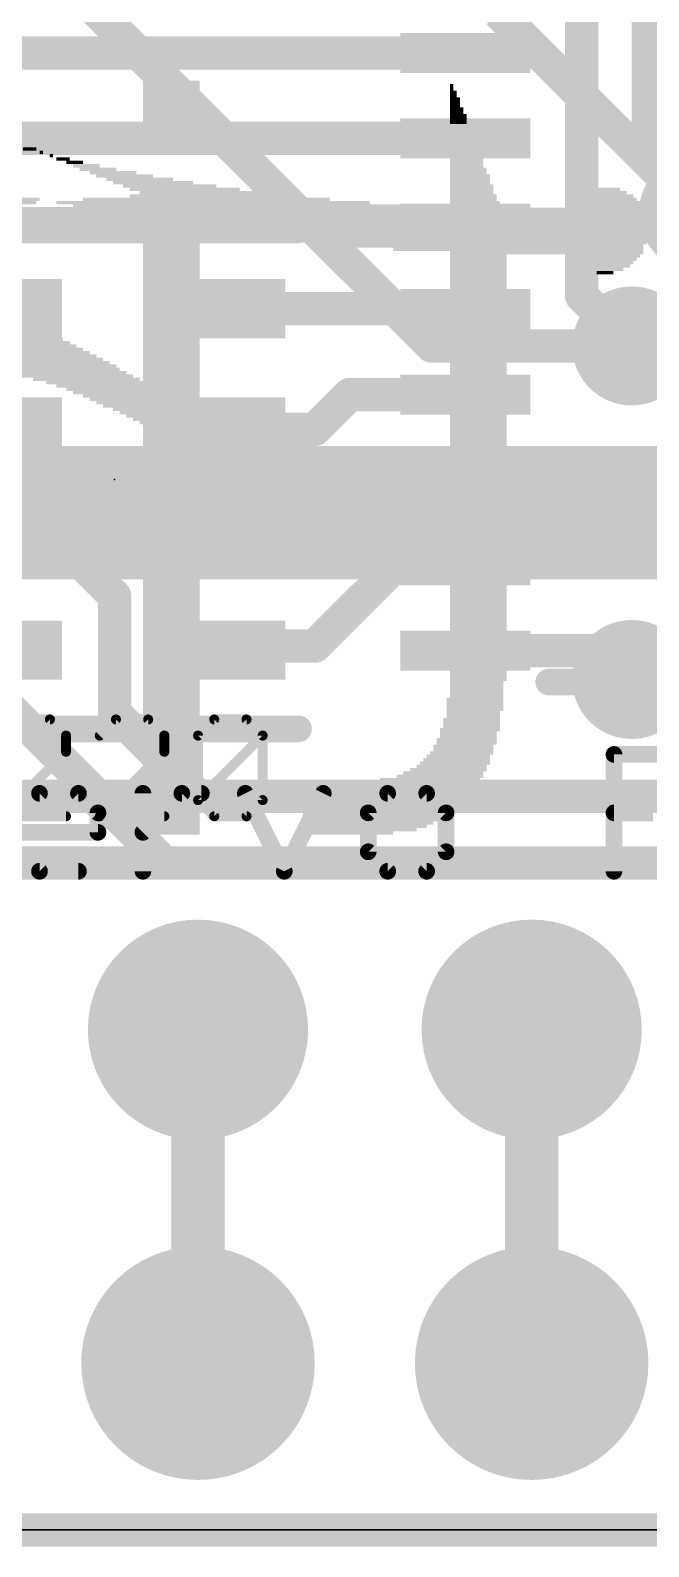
# Model space of a CAD drawing. Extents: x -1.3 to 52.1, y -0.1 to 23.3.
# Drawn here: x 27.93 to 32.64, y -0.13 to 11.42 of the extents above; entities that cross this region are included whole.
import ezdxf

# ---------------------------------------------------------------- set-up
doc = ezdxf.new("R2010")
doc.units = 0
for name, color, linetype in [('1', 12, 'CONTINUOUS'), ('16', 132, 'CONTINUOUS'), ('17', 110, 'CONTINUOUS'), ('18', 110, 'CONTINUOUS'), ('20', 53, 'CONTINUOUS'), ('21', 40, 'CONTINUOUS'), ('22', 40, 'CONTINUOUS'), ('23', 53, 'CONTINUOUS'), ('27', 5, 'CONTINUOUS')]:
    doc.layers.add(name, color=color, linetype=linetype)

# ---------------------------------------------------------------- blocks, each defined once
blk = doc.blocks.new('ROUNDP')
at = {"const_width": 0.5}
blk.add_lwpolyline([(0, -0.25, 1), (0, 0.25, 1), (0, -0.25)], format="xyb", dxfattribs=at)
blk = doc.blocks.new('RECT')
blk.add_solid([(-0.5, -0.5), (0.5, -0.5), (-0.5, 0.5), (0.5, 0.5)])
blk = doc.blocks.new('ROUNDV')
at = {"const_width": 0.5}
blk.add_lwpolyline([(0, -0.25, 1), (0, 0.25, 1), (0, -0.25)], format="xyb", dxfattribs=at)

msp = doc.modelspace()

# ---------------------------------------------------------------- linework, layer by layer
at = {"layer": '1'}
for points, const_width in [([(32.639, 12.7), (32.639, 10.414)], 0.254), ([(32.131, 12.319), (32.131, 9.398)], 0.254), ([(31.2452, 11.247), (26.995, 11.247)], 0.254), ([(31.2452, 10.597), (27.107, 10.597)], 0.254), ([(32.639, 10.414), (33.02, 10.033)], 0.254), ([(31.2452, 9.947), (27.219, 9.947)], 0.254), ([(32.131, 9.398), (32.512, 9.017)], 0.254), ([(31.2412, 9.301), (29.425, 9.301)], 0.254), ([(31.2452, 9.297), (31.2412, 9.301)], 0.254), ([(30.364, 8.647), (30.099, 8.382)], 0.254), ([(31.2452, 8.647), (30.364, 8.647)], 0.254), ([(29.444, 8.382), (29.425, 8.401)], 0.254), ([(30.099, 8.382), (29.444, 8.382)], 0.254), ([(30.603, 7.997), (30.226, 7.62)], 0.254), ([(31.2452, 7.997), (30.603, 7.997)], 0.254), ([(29.444, 7.62), (29.425, 7.601)], 0.254), ([(30.226, 7.62), (29.444, 7.62)], 0.254), ([(28.086, 7.601), (27.725, 7.601)], 0.254), ([(28.575, 7.112), (28.086, 7.601)], 0.254), ([(30.715, 7.347), (30.099, 6.731)], 0.254), ([(31.2452, 7.347), (30.715, 7.347)], 0.254), ([(28.575, 6.223), (28.575, 7.112)], 0.254), ([(29.455, 6.731), (29.425, 6.701)], 0.254), ([(30.099, 6.731), (29.455, 6.731)], 0.254), ([(31.2452, 6.697), (32.351, 6.697)], 0.254), ([(32.351, 6.697), (32.512, 6.477)], 0.254), ([(27.725, 6.311), (28.956, 5.08)], 0.254), ([(29.21, 5.588), (28.575, 6.223)], 0.254), ([(34.036, 5.588), (29.21, 5.588)], 0.254), ([(37.592, 5.08), (28.956, 5.08)], 0.254), ([(29.21, 3.81), (29.21, 1.27)], 0.4064), ([(31.75, 3.81), (31.75, 1.27)], 0.4064)]:
    msp.add_lwpolyline(points, dxfattribs=dict(at, const_width=const_width))
for points, const_width in [([(31.2452, 11.1835, 1), (31.2452, 11.3105)], 0.127), ([(31.2452, 10.5335, 1), (31.2452, 10.6605)], 0.127), ([(32.6839, 10.4589, 1), (32.5941, 10.3691)], 0.127), ([(32.5755, 10.414, 1), (32.7025, 10.414)], 0.127), ([(31.2452, 9.8835, 1), (31.2452, 10.0105)], 0.127), ([(32.1759, 9.4429, 1), (32.0861, 9.3531)], 0.127), ([(29.425, 9.3645, 1), (29.425, 9.2375)], 0.127), ([(31.2861, 9.3459, 1), (31.1963, 9.2561)], 0.127), ([(31.2003, 9.2521, 1), (31.2901, 9.3419)], 0.127), ([(31.2412, 9.2375, 1), (31.2412, 9.3645)], 0.127), ([(32.0675, 9.398, 1), (32.1945, 9.398)], 0.127), ([(32.4671, 8.9721, 1), (32.5569, 9.0619)], 0.127), ([(30.364, 8.7105, 1), (30.364, 8.5835)], 0.127), ([(30.4089, 8.6021, 1), (30.3191, 8.6919)], 0.127), ([(31.2452, 8.5835, 1), (31.2452, 8.7105)], 0.127), ([(29.4699, 8.4459, 1), (29.3801, 8.3561)], 0.127), ([(29.444, 8.4455, 1), (29.444, 8.3185)], 0.127), ([(29.3991, 8.3371, 1), (29.4889, 8.4269)], 0.127), ([(30.0541, 8.4269, 1), (30.1439, 8.3371)], 0.127), ([(30.099, 8.3185, 1), (30.099, 8.4455)], 0.127), ([(30.603, 8.0605, 1), (30.603, 7.9335)], 0.127), ([(30.6479, 7.9521, 1), (30.5581, 8.0419)], 0.127), ([(31.2452, 7.9335, 1), (31.2452, 8.0605)], 0.127), ([(29.444, 7.6835, 1), (29.444, 7.5565)], 0.127), ([(29.4889, 7.5751, 1), (29.3991, 7.6649)], 0.127), ([(30.226, 7.5565, 1), (30.226, 7.6835)], 0.127), ([(28.1309, 7.6459, 1), (28.0411, 7.5561)], 0.127), ([(28.086, 7.5375, 1), (28.086, 7.6645)], 0.127), ([(29.3801, 7.6459, 1), (29.4699, 7.5561)], 0.127), ([(30.1811, 7.6649, 1), (30.2709, 7.5751)], 0.127), ([(30.715, 7.4105, 1), (30.715, 7.2835)], 0.127), ([(30.7599, 7.3021, 1), (30.6701, 7.3919)], 0.127), ([(31.2452, 7.2835, 1), (31.2452, 7.4105)], 0.127), ([(28.6385, 7.112, 1), (28.5115, 7.112)], 0.127), ([(28.5301, 7.0671, 1), (28.6199, 7.1569)], 0.127), ([(29.455, 6.7945, 1), (29.455, 6.6675)], 0.127), ([(29.4999, 6.6861, 1), (29.4101, 6.7759)], 0.127), ([(30.0541, 6.7759, 1), (30.1439, 6.6861)], 0.127), ([(30.099, 6.6675, 1), (30.099, 6.7945)], 0.127), ([(31.2452, 6.7605, 1), (31.2452, 6.6335)], 0.127), ([(32.4022, 6.7345, 1), (32.2998, 6.6595)], 0.127), ([(32.351, 6.6335, 1), (32.351, 6.7605)], 0.127), ([(29.3801, 6.7459, 1), (29.4699, 6.6561)], 0.127), ([(32.4608, 6.4395, 1), (32.5632, 6.5145)], 0.127), ([(28.6199, 6.2679, 1), (28.5301, 6.1781)], 0.127), ([(28.5115, 6.223, 1), (28.6385, 6.223)], 0.127), ([(29.21, 5.6515, 1), (29.21, 5.5245)], 0.127), ([(29.1651, 5.5431, 1), (29.2549, 5.6329)], 0.127), ([(28.956, 5.1435, 1), (28.956, 5.0165)], 0.127), ([(28.9111, 5.0351, 1), (29.0009, 5.1249)], 0.127), ([(29.3116, 3.81, 1), (29.1084, 3.81)], 0.2032), ([(31.8516, 3.81, 1), (31.6484, 3.81)], 0.2032), ([(29.1084, 1.27, 1), (29.3116, 1.27)], 0.2032), ([(31.6484, 1.27, 1), (31.8516, 1.27)], 0.2032)]:
    msp.add_lwpolyline(points, format="xyb", dxfattribs=dict(at, const_width=const_width))
at = {"layer": '16'}
for points, const_width in [([(26.924, 13.081), (30.988, 9.017)], 0.254), ([(31.496, 11.557), (33.02, 10.033)], 0.254), ([(25.527, 10.033), (27.813, 7.747)], 1.016), ([(30.988, 9.017), (32.512, 9.017)], 0.254), ([(27.813, 7.747), (33.274, 7.747)], 1.016), ([(42.291, 5.588), (26.924, 5.588)], 0.254), ([(25.4, 5.08), (42.799, 5.08)], 0.254), ([(50.967, 0), (0, 0)], 0.254)]:
    msp.add_lwpolyline(points, dxfattribs=dict(at, const_width=const_width))
for points, const_width in [([(30.988, 9.0805, 1), (30.988, 8.9535)], 0.127), ([(30.9431, 8.9721, 1), (31.0329, 9.0619)], 0.127), ([(32.512, 8.9535, 1), (32.512, 9.0805)], 0.127), ([(27.813, 8.001, 1), (27.813, 7.493)], 0.508), ([(27.6334, 7.5674, 1), (27.9926, 7.9266)], 0.508)]:
    msp.add_lwpolyline(points, format="xyb", dxfattribs=dict(at, const_width=const_width))
at = {"layer": '20'}
for p, q in [((48.26, 0), (2.54, 0)), ((2.54, 0), (48.26, 0))]:
    msp.add_line(p, q, dxfattribs=at)
at = {"layer": '21'}
for points, const_width in [([(27.175, 9.901), (29.975, 9.901)], 0.2032), ([(36.4458, 6.4574), (31.8802, 6.4574)], 0.2032), ([(29.975, 6.101), (27.175, 6.101)], 0.2032), ([(32.3768, 5.0165), (32.3768, 5.9063)], 0.127), ([(32.3768, 5.9063), (32.9699, 5.9063)], 0.127), ([(27.8551, 5.4614), (28.0034, 5.6097)], 0.127), ([(28.0034, 5.6097), (28.3, 5.6097)], 0.127), ([(28.3, 5.6097), (28.4483, 5.4614)], 0.127), ([(28.7906, 5.0165), (28.7906, 5.6097)], 0.127), ([(28.7906, 5.3131), (29.0872, 5.6097)], 0.127), ([(29.0872, 5.6097), (29.2355, 5.6097)], 0.127), ([(29.5702, 5.6097), (29.8668, 5.0165)], 0.127), ([(29.8668, 5.0165), (30.1634, 5.6097)], 0.127), ([(30.654, 5.6097), (30.5057, 5.4614)], 0.127), ([(30.9506, 5.6097), (30.654, 5.6097)], 0.127), ([(31.0989, 5.4614), (30.9506, 5.6097)], 0.127), ([(28.4483, 5.4614), (28.4483, 5.3131)], 0.127), ([(30.5057, 5.4614), (30.5057, 5.1648)], 0.127), ([(31.0989, 5.1648), (31.0989, 5.4614)], 0.127), ([(32.3768, 5.4614), (32.6733, 5.4614)], 0.127), ([(28.4483, 5.3131), (27.8551, 5.3131)], 0.127), ([(28.0034, 5.0165), (27.8551, 5.1648)], 0.127), ([(30.5057, 5.1648), (30.654, 5.0165)], 0.127), ([(30.9506, 5.0165), (31.0989, 5.1648)], 0.127), ([(28.3, 5.0165), (28.0034, 5.0165)], 0.127), ([(30.654, 5.0165), (30.9506, 5.0165)], 0.127)]:
    msp.add_lwpolyline(points, dxfattribs=dict(at, const_width=const_width))
for points, const_width in [([(29.975, 9.8502, 1), (29.975, 9.9518)], 0.1016), ([(31.8802, 6.5082, 1), (31.8802, 6.4066)], 0.1016), ([(29.975, 6.0502, 1), (29.975, 6.1518)], 0.1016), ([(32.4085, 5.9063, 1), (32.345, 5.9063)], 0.0635), ([(32.3768, 5.938, 1), (32.3768, 5.8745)], 0.0635), ([(28.0034, 5.6414, 1), (28.0034, 5.5779)], 0.0635), ([(28.0258, 5.5872, 1), (27.9809, 5.6321)], 0.0635), ([(28.3224, 5.6321, 1), (28.2775, 5.5872)], 0.0635), ([(28.3, 5.5779, 1), (28.3, 5.6414)], 0.0635), ([(28.8224, 5.6097, 1), (28.7589, 5.6097)], 0.0635), ([(29.0872, 5.6414, 1), (29.0872, 5.5779)], 0.0635), ([(29.1096, 5.5872, 1), (29.0647, 5.6321)], 0.0635), ([(29.2355, 5.5779, 1), (29.2355, 5.6414)], 0.0635), ([(29.5986, 5.6239, 1), (29.5418, 5.5955)], 0.0635), ([(30.1918, 5.5955, 1), (30.135, 5.6239)], 0.0635), ([(30.654, 5.6414, 1), (30.654, 5.5779)], 0.0635), ([(30.6765, 5.5872, 1), (30.6316, 5.6321)], 0.0635), ([(30.9731, 5.6321, 1), (30.9282, 5.5872)], 0.0635), ([(30.9506, 5.5779, 1), (30.9506, 5.6414)], 0.0635), ([(28.48, 5.4614, 1), (28.4165, 5.4614)], 0.0635), ([(28.4258, 5.4389, 1), (28.4707, 5.4838)], 0.0635), ([(30.5375, 5.4614, 1), (30.474, 5.4614)], 0.0635), ([(30.4833, 5.4838, 1), (30.5282, 5.4389)], 0.0635), ([(31.1306, 5.4614, 1), (31.0672, 5.4614)], 0.0635), ([(31.0764, 5.4389, 1), (31.1214, 5.4838)], 0.0635), ([(32.3768, 5.4931, 1), (32.3768, 5.4296)], 0.0635), ([(28.4165, 5.3131, 1), (28.48, 5.3131)], 0.0635), ([(28.4483, 5.2813, 1), (28.4483, 5.3448)], 0.0635), ([(28.7682, 5.3355, 1), (28.8131, 5.2906)], 0.0635), ([(30.474, 5.1648, 1), (30.5375, 5.1648)], 0.0635), ([(30.5282, 5.1872, 1), (30.4833, 5.1423)], 0.0635), ([(31.0672, 5.1648, 1), (31.1306, 5.1648)], 0.0635), ([(31.1214, 5.1423, 1), (31.0764, 5.1872)], 0.0635), ([(28.0034, 5.0483, 1), (28.0034, 4.9848)], 0.0635), ([(27.9809, 4.994, 1), (28.0258, 5.039)], 0.0635), ([(28.3, 4.9848, 1), (28.3, 5.0483)], 0.0635), ([(28.7589, 5.0165, 1), (28.8224, 5.0165)], 0.0635), ([(29.8384, 5.0307, 1), (29.8952, 5.0023)], 0.0635), ([(29.8384, 5.0023, 1), (29.8952, 5.0307)], 0.0635), ([(30.654, 5.0483, 1), (30.654, 4.9848)], 0.0635), ([(30.6316, 4.994, 1), (30.6765, 5.039)], 0.0635), ([(30.9282, 5.039, 1), (30.9731, 4.994)], 0.0635), ([(30.9506, 4.9848, 1), (30.9506, 5.0483)], 0.0635), ([(32.345, 5.0165, 1), (32.4085, 5.0165)], 0.0635)]:
    msp.add_lwpolyline(points, format="xyb", dxfattribs=dict(at, const_width=const_width))
at = {"layer": '23'}
msp.add_point((28.575, 8.001), dxfattribs=at)
at = {"layer": '27', "const_width": 0.0762}
for points in [[(28.0825, 6.1725), (27.8367, 6.1725)], [(28.2053, 6.0497), (28.0825, 6.1725)], [(28.5851, 6.1725), (28.4623, 6.0497)], [(28.8309, 6.1725), (28.5851, 6.1725)], [(28.9538, 6.0497), (28.8309, 6.1725)], [(29.2107, 6.0497), (29.3336, 6.1725)], [(29.3336, 6.1725), (29.5793, 6.1725)], [(29.5793, 6.1725), (29.7022, 6.0497)], [(28.2053, 5.9268), (28.2053, 6.0497)], [(28.9538, 5.9268), (28.9538, 6.0497)], [(29.2107, 5.5582), (29.2107, 6.0497)], [(29.2107, 5.5582), (29.7022, 6.0497)], [(29.7022, 6.0497), (29.7022, 5.5582)], [(27.7139, 5.4353), (28.2053, 5.9268)], [(28.4623, 5.4353), (28.9538, 5.9268)], [(29.3336, 5.4353), (29.2107, 5.5582)], [(29.7022, 5.5582), (29.5793, 5.4353)], [(28.2053, 5.4353), (27.7139, 5.4353)], [(28.9538, 5.4353), (28.4623, 5.4353)], [(29.5793, 5.4353), (29.3336, 5.4353)]]:
    msp.add_lwpolyline(points, dxfattribs=at)
at = {"layer": '27', "const_width": 0.0381}
for points in [[(28.0959, 6.186, 1), (28.069, 6.1591)], [(28.0825, 6.1535, 1), (28.0825, 6.1916)], [(28.5851, 6.1916, 1), (28.5851, 6.1535)], [(28.5986, 6.1591, 1), (28.5717, 6.186)], [(28.8444, 6.186, 1), (28.8174, 6.1591)], [(28.8309, 6.1535, 1), (28.8309, 6.1916)], [(29.3336, 6.1916, 1), (29.3336, 6.1535)], [(29.347, 6.1591, 1), (29.3201, 6.186)], [(29.5928, 6.186, 1), (29.5658, 6.1591)], [(29.5793, 6.1535, 1), (29.5793, 6.1916)], [(28.2244, 6.0497, 1), (28.1863, 6.0497)], [(28.1919, 6.0362, 1), (28.2188, 6.0631)], [(28.4488, 6.0631, 1), (28.4757, 6.0362)], [(28.9728, 6.0497, 1), (28.9347, 6.0497)], [(28.9403, 6.0362, 1), (28.9672, 6.0631)], [(29.2297, 6.0497, 1), (29.1916, 6.0497)], [(29.1972, 6.0631, 1), (29.2242, 6.0362)], [(29.7212, 6.0497, 1), (29.6831, 6.0497)], [(29.7156, 6.0362, 1), (29.6887, 6.0631)], [(29.6887, 6.0362, 1), (29.7156, 6.0631)], [(28.1863, 5.9268, 1), (28.2244, 5.9268)], [(28.2188, 5.9133, 1), (28.1919, 5.9403)], [(28.9347, 5.9268, 1), (28.9728, 5.9268)], [(28.9672, 5.9133, 1), (28.9403, 5.9403)], [(29.2242, 5.5716, 1), (29.1972, 5.5447)], [(29.1972, 5.5716, 1), (29.2242, 5.5447)], [(29.1916, 5.5582, 1), (29.2297, 5.5582)], [(29.6831, 5.5582, 1), (29.7212, 5.5582)], [(29.7156, 5.5447, 1), (29.6887, 5.5716)], [(28.2053, 5.4163, 1), (28.2053, 5.4544)], [(28.4488, 5.4488, 1), (28.4757, 5.4218)], [(28.4623, 5.4544, 1), (28.4623, 5.4163)], [(28.9538, 5.4163, 1), (28.9538, 5.4544)], [(29.3336, 5.4544, 1), (29.3336, 5.4163)], [(29.3201, 5.4218, 1), (29.347, 5.4488)], [(29.5658, 5.4488, 1), (29.5928, 5.4218)], [(29.5793, 5.4163, 1), (29.5793, 5.4544)]]:
    msp.add_lwpolyline(points, format="xyb", dxfattribs=at)

# ---------------------------------------------------------------- block references
at = {"layer": '1'}
for p, xscale, yscale, rotation in [((31.2452, 11.247), 0.3048, 0.9906, 270), ((31.2452, 10.597), 0.3048, 0.9906, 270), ((31.2452, 9.947), 0.3048, 0.9906, 270), ((27.725, 9.301), 0.45, 0.9, 90), ((29.425, 9.301), 0.45, 0.9, 90), ((31.2452, 9.297), 0.3048, 0.9906, 270), ((31.2452, 8.647), 0.3048, 0.9906, 270), ((27.725, 8.401), 0.45, 0.9, 90), ((29.425, 8.401), 0.45, 0.9, 90), ((31.2452, 7.997), 0.3048, 0.9906, 270), ((27.725, 7.601), 0.45, 0.9, 90), ((29.425, 7.601), 0.45, 0.9, 90), ((31.2452, 7.347), 0.3048, 0.9906, 270), ((27.725, 6.701), 0.45, 0.9, 90), ((29.425, 6.701), 0.45, 0.9, 90), ((31.2452, 6.697), 0.3048, 0.9906, 270)]:
    msp.add_blockref('RECT', p, dxfattribs=dict(at, xscale=xscale, yscale=yscale, rotation=rotation))
at = {"layer": '17', "xscale": 1.6764, "yscale": 1.6764, "rotation": 270}
for p in [(29.21, 3.81), (29.21, 3.81), (31.75, 3.81), (31.75, 3.81)]:
    msp.add_blockref('ROUNDP', p, dxfattribs=at)
at = {"layer": '17', "xscale": 1.778, "yscale": 1.778}
for p in [(29.21, 1.27), (29.21, 1.27), (31.75, 1.27), (31.75, 1.27)]:
    msp.add_blockref('ROUNDP', p, dxfattribs=at)
at = {"layer": '18', "xscale": 0.9064, "yscale": 0.9064}
for p in [(33.02, 10.033), (33.02, 10.033), (32.512, 9.017), (32.512, 9.017), (32.512, 6.477), (32.512, 6.477)]:
    msp.add_blockref('ROUNDV', p, dxfattribs=at)
at = {"layer": '22', "yscale": 0.0254, "rotation": 180}
for p, xscale in [((29.0068, 11.0236), 0.4318), ((29.0068, 10.9982), 0.4318), ((29.0068, 10.9728), 0.4318), ((31.1404, 10.9982), 0.0254), ((31.1404, 10.9728), 0.0254), ((29.0068, 10.9474), 0.4318), ((29.0068, 10.922), 0.4318), ((29.0068, 10.8966), 0.4318), ((29.0068, 10.8712), 0.4318), ((29.0068, 10.8458), 0.4318), ((31.1531, 10.9474), 0.0508), ((31.1531, 10.922), 0.0508), ((31.1658, 10.8966), 0.0762), ((31.1658, 10.8712), 0.0762), ((31.1658, 10.8458), 0.0762), ((29.0068, 10.8204), 0.4318), ((29.0068, 10.795), 0.4318), ((29.0068, 10.7696), 0.4318), ((29.0068, 10.7442), 0.4318), ((31.1785, 10.8204), 0.1016), ((31.1785, 10.795), 0.1016), ((31.1912, 10.7696), 0.127), ((31.1912, 10.7442), 0.127), ((29.0068, 10.7188), 0.4318), ((29.0068, 10.6934), 0.4318), ((29.0068, 10.668), 0.4318), ((29.0068, 10.6426), 0.4318), ((29.0068, 10.6172), 0.4318), ((31.1912, 10.7188), 0.127), ((31.2039, 10.6934), 0.1524), ((31.2039, 10.668), 0.1524), ((31.2166, 10.6426), 0.1778), ((31.2166, 10.6172), 0.1778), ((27.9273, 10.5156), 0.1016), ((29.0068, 10.5918), 0.4318), ((29.0703, 10.5664), 0.3048), ((29.1465, 10.541), 0.1524), ((31.2166, 10.5918), 0.1778), ((31.2293, 10.5664), 0.2032), ((31.2293, 10.541), 0.2032), ((31.2293, 10.5156), 0.2032), ((28.0162, 10.4902), 0.0254), ((28.0924, 10.4648), 0.0254), ((28.1813, 10.4394), 0.1016), ((28.2702, 10.414), 0.127), ((28.3591, 10.3886), 0.2032), ((31.242, 10.4902), 0.2286), ((31.242, 10.4648), 0.2286), ((31.2547, 10.4394), 0.254), ((31.2547, 10.414), 0.254), ((31.2547, 10.3886), 0.254), ((28.448, 10.3632), 0.2794), ((28.5623, 10.3378), 0.3556), ((28.6512, 10.3124), 0.4318), ((28.7655, 10.287), 0.508), ((31.2674, 10.3632), 0.2794), ((31.2674, 10.3378), 0.2794), ((31.2801, 10.3124), 0.3048), ((31.2801, 10.287), 0.3048), ((28.8671, 10.2616), 0.6096), ((28.9941, 10.2362), 0.7112), ((29.1084, 10.2108), 0.8382), ((29.3243, 10.16), 1.27), ((29.2481, 10.1854), 0.9652), ((31.2801, 10.2616), 0.3048), ((31.2928, 10.2362), 0.3302), ((31.2928, 10.2108), 0.3302), ((31.2928, 10.1854), 0.3302), ((31.3055, 10.16), 0.3556), ((32.3088, 10.16), 0.4318), ((32.2961, 10.1854), 0.3556), ((32.3088, 10.2108), 0.2286), ((26.6573, 10.1092), 2.6416), ((26.7081, 10.1346), 2.5908), ((29.3243, 10.1092), 2.3876), ((29.591, 10.0838), 2.667), ((29.2735, 10.1346), 1.8796), ((30.4927, 10.0584), 4.2164), ((31.3055, 10.1346), 0.3556), ((31.3182, 10.1092), 0.381), ((31.3182, 10.0838), 0.381), ((32.2961, 10.0838), 0.5588), ((32.3088, 10.1092), 0.5334), ((32.3088, 10.1346), 0.4826), ((30.5562, 10.033), 4.0894), ((30.6324, 10.0076), 3.9878), ((30.7086, 9.9822), 3.8354), ((30.7086, 9.9568), 3.8354), ((30.7086, 9.9314), 3.8354), ((29.0068, 9.906), 0.4318), ((29.0068, 9.8806), 0.4318), ((29.0068, 9.8552), 0.4318), ((29.0068, 9.8298), 0.4318), ((29.0068, 9.8044), 0.4318), ((30.9372, 9.906), 3.3782), ((31.0261, 9.8806), 3.2004), ((31.1277, 9.8552), 2.9972), ((31.2293, 9.8298), 2.794), ((31.3436, 9.8044), 2.5654), ((29.0068, 9.779), 0.4318), ((29.0068, 9.7536), 0.4318), ((29.0068, 9.7282), 0.4318), ((29.0068, 9.7028), 0.4318), ((31.4706, 9.779), 2.2606), ((31.6484, 9.7536), 1.905), ((31.8643, 9.7282), 1.4732), ((31.3436, 9.7028), 0.4318), ((32.3088, 9.7028), 0.5334), ((29.0068, 9.6774), 0.4318), ((29.0068, 9.652), 0.4318), ((29.0068, 9.6266), 0.4318), ((29.0068, 9.6012), 0.4318), ((29.0068, 9.5758), 0.4318), ((31.3436, 9.6774), 0.4318), ((31.3436, 9.652), 0.4318), ((31.3436, 9.6266), 0.4318), ((31.3436, 9.6012), 0.4318), ((31.3436, 9.5758), 0.4318), ((32.3088, 9.6774), 0.4826), ((32.3088, 9.652), 0.4318), ((32.3088, 9.6266), 0.381), ((32.3088, 9.6012), 0.2794), ((32.3088, 9.5758), 0.127), ((29.0068, 9.5504), 0.4318), ((29.0068, 9.525), 0.4318), ((29.0068, 9.4996), 0.4318), ((29.0068, 9.4742), 0.4318), ((31.3436, 9.5504), 0.4318), ((31.3436, 9.525), 0.4318), ((31.3436, 9.4996), 0.4318), ((31.3436, 9.4742), 0.4318), ((29.0068, 9.4488), 0.4318), ((29.0068, 9.4234), 0.4318), ((29.0068, 9.398), 0.4318), ((29.0068, 9.3726), 0.4318), ((29.0068, 9.3472), 0.4318), ((31.3436, 9.4488), 0.4318), ((31.3436, 9.4234), 0.4318), ((31.3436, 9.398), 0.4318), ((31.3436, 9.3726), 0.4318), ((31.3436, 9.3472), 0.4318), ((29.0068, 9.3218), 0.4318), ((29.0068, 9.2964), 0.4318), ((29.0068, 9.271), 0.4318), ((29.0068, 9.2456), 0.4318), ((31.3436, 9.3218), 0.4318), ((31.3436, 9.2964), 0.4318), ((31.3436, 9.271), 0.4318), ((31.3436, 9.2456), 0.4318), ((27.3939, 9.1186), 1.3208), ((27.3812, 9.144), 1.1938), ((29.0068, 9.2202), 0.4318), ((29.0068, 9.1948), 0.4318), ((29.0068, 9.1694), 0.4318), ((29.0068, 9.144), 0.4318), ((29.0068, 9.1186), 0.4318), ((31.3436, 9.2202), 0.4318), ((31.3436, 9.1948), 0.4318), ((31.3436, 9.1694), 0.4318), ((31.3436, 9.144), 0.4318), ((31.3436, 9.1186), 0.4318), ((27.432, 9.017), 1.7018), ((27.4193, 9.0424), 1.6256), ((27.4193, 9.0678), 1.524), ((27.3939, 9.0932), 1.4224), ((29.0068, 9.0932), 0.4318), ((29.0068, 9.0678), 0.4318), ((29.0068, 9.0424), 0.4318), ((29.0068, 9.017), 0.4318), ((31.3436, 9.0932), 0.4318), ((31.3436, 9.0678), 0.4318), ((31.3436, 9.0424), 0.4318), ((31.3436, 9.017), 0.4318), ((27.4955, 8.89), 2.0828), ((27.4828, 8.9154), 2.0066), ((27.4701, 8.9408), 1.9304), ((27.4574, 8.9662), 1.8542), ((27.4447, 8.9916), 1.778), ((29.0068, 8.9916), 0.4318), ((29.0068, 8.9662), 0.4318), ((29.0068, 8.9408), 0.4318), ((29.0068, 8.9154), 0.4318), ((29.0068, 8.89), 0.4318), ((31.3436, 8.9916), 0.4318), ((31.3436, 8.9662), 0.4318), ((31.3436, 8.9408), 0.4318), ((31.3436, 8.9154), 0.4318), ((31.3436, 8.89), 0.4318), ((27.5082, 8.8392), 2.2098), ((27.5082, 8.8646), 2.159), ((28.1813, 8.8138), 0.9652), ((28.2829, 8.7884), 0.8636), ((29.0068, 8.8646), 0.4318), ((29.0068, 8.8392), 0.4318), ((29.0068, 8.8138), 0.4318), ((29.0068, 8.7884), 0.4318), ((31.3436, 8.8646), 0.4318), ((31.3436, 8.8392), 0.4318), ((31.3436, 8.8138), 0.4318), ((31.3436, 8.7884), 0.4318), ((28.3591, 8.763), 0.8128), ((28.6385, 8.7376), 1.1684), ((28.6766, 8.7122), 1.0922), ((28.7147, 8.6868), 1.016), ((28.7401, 8.6614), 0.9652), ((29.0068, 8.763), 0.4318), ((31.3436, 8.763), 0.4318), ((31.3436, 8.7376), 0.4318), ((31.3436, 8.7122), 0.4318), ((31.3436, 8.6868), 0.4318), ((31.3436, 8.6614), 0.4318), ((28.7782, 8.636), 0.889), ((28.8036, 8.6106), 0.8382), ((28.829, 8.5852), 0.7874), ((28.8544, 8.5598), 0.7366), ((28.8925, 8.5344), 0.6604), ((31.3436, 8.636), 0.4318), ((31.3436, 8.6106), 0.4318), ((31.3436, 8.5852), 0.4318), ((31.3436, 8.5598), 0.4318), ((31.3436, 8.5344), 0.4318), ((28.9179, 8.509), 0.6096), ((28.9433, 8.4836), 0.5588), ((28.9687, 8.4582), 0.508), ((28.9941, 8.4328), 0.4572), ((31.3436, 8.509), 0.4318), ((31.3436, 8.4836), 0.4318), ((31.3436, 8.4582), 0.4318), ((31.3436, 8.4328), 0.4318), ((29.0068, 8.4074), 0.4318), ((29.0068, 8.382), 0.4318), ((29.0068, 8.3566), 0.4318), ((29.0068, 8.3312), 0.4318), ((29.0068, 8.3058), 0.4318), ((31.3436, 8.4074), 0.4318), ((31.3436, 8.382), 0.4318), ((31.3436, 8.3566), 0.4318), ((31.3436, 8.3312), 0.4318), ((31.3436, 8.3058), 0.4318), ((29.0068, 8.2804), 0.4318), ((29.0068, 8.255), 0.4318), ((29.0068, 8.2296), 0.4318), ((29.0068, 8.2042), 0.4318), ((31.3436, 8.2804), 0.4318), ((31.3436, 8.255), 0.4318), ((31.3436, 8.2296), 0.4318), ((31.3436, 8.2042), 0.4318), ((29.0068, 8.1788), 0.4318), ((29.0068, 8.1534), 0.4318), ((29.0068, 8.128), 0.4318), ((29.0068, 8.1026), 0.4318), ((29.0068, 8.0772), 0.4318), ((31.3436, 8.1788), 0.4318), ((31.3436, 8.1534), 0.4318), ((31.3436, 8.128), 0.4318), ((31.3436, 8.1026), 0.4318), ((31.3436, 8.0772), 0.4318), ((29.0068, 8.0518), 0.4318), ((29.0068, 8.0264), 0.4318), ((29.0068, 8.001), 0.4318), ((29.0068, 7.9756), 0.4318), ((31.3436, 8.0518), 0.4318), ((31.3436, 8.0264), 0.4318), ((31.3436, 8.001), 0.4318), ((31.3436, 7.9756), 0.4318), ((29.0068, 7.9502), 0.4318), ((29.0068, 7.9248), 0.4318), ((29.0068, 7.8994), 0.4318), ((29.0068, 7.874), 0.4318), ((29.0068, 7.8486), 0.4318), ((31.3436, 7.9502), 0.4318), ((31.3436, 7.9248), 0.4318), ((31.3436, 7.8994), 0.4318), ((31.3436, 7.874), 0.4318), ((31.3436, 7.8486), 0.4318), ((29.0068, 7.8232), 0.4318), ((29.0068, 7.7978), 0.4318), ((29.0068, 7.7724), 0.4318), ((29.0068, 7.747), 0.4318), ((31.3436, 7.8232), 0.4318), ((31.3436, 7.7978), 0.4318), ((31.3436, 7.7724), 0.4318), ((31.3436, 7.747), 0.4318), ((29.0068, 7.7216), 0.4318), ((29.0068, 7.6962), 0.4318), ((29.0068, 7.6708), 0.4318), ((29.0068, 7.6454), 0.4318), ((29.0068, 7.62), 0.4318), ((31.3436, 7.7216), 0.4318), ((31.3436, 7.6962), 0.4318), ((31.3436, 7.6708), 0.4318), ((31.3436, 7.6454), 0.4318), ((31.3436, 7.62), 0.4318), ((29.0068, 7.5946), 0.4318), ((29.0068, 7.5692), 0.4318), ((29.0068, 7.5438), 0.4318), ((29.0068, 7.5184), 0.4318), ((31.3436, 7.5946), 0.4318), ((31.3436, 7.5692), 0.4318), ((31.3436, 7.5438), 0.4318), ((31.3436, 7.5184), 0.4318), ((29.0068, 7.493), 0.4318), ((29.0068, 7.4676), 0.4318), ((29.0068, 7.4422), 0.4318), ((29.0068, 7.4168), 0.4318), ((29.0068, 7.3914), 0.4318), ((31.3436, 7.493), 0.4318), ((31.3436, 7.4676), 0.4318), ((31.3436, 7.4422), 0.4318), ((31.3436, 7.4168), 0.4318), ((31.3436, 7.3914), 0.4318), ((29.0068, 7.366), 0.4318), ((29.0068, 7.3406), 0.4318), ((29.0068, 7.3152), 0.4318), ((29.0068, 7.2898), 0.4318), ((29.0068, 7.2644), 0.4318), ((31.3436, 7.366), 0.4318), ((31.3436, 7.3406), 0.4318), ((31.3436, 7.3152), 0.4318), ((31.3436, 7.2898), 0.4318), ((31.3436, 7.2644), 0.4318), ((29.0068, 7.239), 0.4318), ((29.0068, 7.2136), 0.4318), ((29.0068, 7.1882), 0.4318), ((29.0068, 7.1628), 0.4318), ((31.3436, 7.239), 0.4318), ((31.3436, 7.2136), 0.4318), ((31.3436, 7.1882), 0.4318), ((31.3436, 7.1628), 0.4318), ((29.0068, 7.1374), 0.4318), ((29.0068, 7.112), 0.4318), ((29.0068, 7.0866), 0.4318), ((29.0068, 7.0612), 0.4318), ((29.0068, 7.0358), 0.4318), ((31.3436, 7.1374), 0.4318), ((31.3436, 7.112), 0.4318), ((31.3436, 7.0866), 0.4318), ((31.3436, 7.0612), 0.4318), ((31.3436, 7.0358), 0.4318), ((29.0068, 7.0104), 0.4318), ((29.0068, 6.985), 0.4318), ((29.0068, 6.9596), 0.4318), ((29.0068, 6.9342), 0.4318), ((31.3436, 7.0104), 0.4318), ((31.3436, 6.985), 0.4318), ((31.3436, 6.9596), 0.4318), ((31.3436, 6.9342), 0.4318), ((29.0068, 6.9088), 0.4318), ((29.0068, 6.8834), 0.4318), ((29.0068, 6.858), 0.4318), ((29.0068, 6.8326), 0.4318), ((29.0068, 6.8072), 0.4318), ((31.3436, 6.9088), 0.4318), ((31.3436, 6.8834), 0.4318), ((31.3436, 6.858), 0.4318), ((31.3436, 6.8326), 0.4318), ((31.3436, 6.8072), 0.4318), ((29.0068, 6.7818), 0.4318), ((29.0068, 6.7564), 0.4318), ((29.0068, 6.731), 0.4318), ((29.0068, 6.7056), 0.4318), ((31.3436, 6.7818), 0.4318), ((31.3436, 6.7564), 0.4318), ((31.3436, 6.731), 0.4318), ((31.3436, 6.7056), 0.4318), ((29.0068, 6.6802), 0.4318), ((29.0068, 6.6548), 0.4318), ((29.0068, 6.6294), 0.4318), ((29.0068, 6.604), 0.4318), ((29.0068, 6.5786), 0.4318), ((31.3436, 6.6802), 0.4318), ((31.3436, 6.6548), 0.4318), ((31.3436, 6.6294), 0.4318), ((31.3436, 6.604), 0.4318), ((31.3436, 6.5786), 0.4318), ((29.0068, 6.5532), 0.4318), ((29.0068, 6.5278), 0.4318), ((29.0068, 6.5024), 0.4318), ((29.0068, 6.477), 0.4318), ((31.3436, 6.5532), 0.4318), ((31.3436, 6.5278), 0.4318), ((31.3436, 6.5024), 0.4318), ((31.3436, 6.477), 0.4318), ((29.0068, 6.4516), 0.4318), ((29.0068, 6.4262), 0.4318), ((29.0068, 6.4008), 0.4318), ((29.0068, 6.3754), 0.4318), ((29.0068, 6.35), 0.4318), ((31.3309, 6.4516), 0.4064), ((31.3309, 6.4262), 0.4064), ((31.3309, 6.4008), 0.4064), ((31.3309, 6.3754), 0.4064), ((31.3309, 6.35), 0.4064), ((29.0068, 6.3246), 0.4318), ((29.0068, 6.2992), 0.4318), ((29.0068, 6.2738), 0.4318), ((29.0068, 6.2484), 0.4318), ((29.0068, 6.223), 0.4318), ((31.3182, 6.3246), 0.4318), ((31.3182, 6.2992), 0.4318), ((31.3182, 6.2738), 0.4318), ((31.3182, 6.2484), 0.4318), ((31.3055, 6.223), 0.4064), ((29.0068, 6.1976), 0.4318), ((29.0068, 6.1722), 0.4318), ((29.0068, 6.1468), 0.4318), ((29.0068, 6.1214), 0.4318), ((31.2928, 6.1722), 0.4318), ((31.2928, 6.1468), 0.4318), ((31.2928, 6.1214), 0.4318), ((31.3055, 6.1976), 0.4064), ((29.0068, 6.096), 0.4318), ((29.0068, 6.0706), 0.4318), ((29.0068, 6.0452), 0.4318), ((29.0068, 6.0198), 0.4318), ((29.0068, 5.9944), 0.4318), ((31.2547, 6.0198), 0.4572), ((31.2547, 5.9944), 0.4572), ((31.2801, 6.096), 0.4572), ((31.2674, 6.0706), 0.4318), ((31.2674, 6.0452), 0.4318), ((29.0068, 5.969), 0.4318), ((29.0068, 5.9436), 0.4318), ((29.0068, 5.9182), 0.4318), ((29.0068, 5.8928), 0.4318), ((31.1912, 5.8928), 0.4826), ((31.2166, 5.9182), 0.4826), ((31.2293, 5.969), 0.4572), ((31.2293, 5.9436), 0.4572), ((29.0068, 5.8674), 0.4318), ((29.0068, 5.842), 0.4318), ((29.0068, 5.8166), 0.4318), ((29.0068, 5.7912), 0.4318), ((29.0068, 5.7658), 0.4318), ((31.0769, 5.7658), 0.6096), ((31.115, 5.7912), 0.5842), ((31.1404, 5.8166), 0.5334), ((31.1658, 5.842), 0.5334), ((31.1785, 5.8674), 0.508), ((29.0068, 5.7404), 0.4318), ((29.0068, 5.715), 0.4318), ((29.0068, 5.6896), 0.4318), ((29.0068, 5.6642), 0.4318), ((30.861, 5.6642), 0.9398), ((30.9245, 5.6896), 0.8636), ((30.9753, 5.715), 0.762), ((31.0515, 5.7404), 0.6604), ((29.0068, 5.6388), 0.4318), ((29.0068, 5.6134), 0.4318), ((29.0068, 5.588), 0.4318), ((29.0068, 5.5626), 0.4318), ((29.0068, 5.5372), 0.4318), ((30.6324, 5.5626), 1.2446), ((30.6197, 5.5372), 1.2192), ((30.6578, 5.588), 1.2446), ((30.7213, 5.6134), 1.1684), ((30.7848, 5.6388), 1.0414), ((29.0068, 5.5118), 0.4318), ((29.0068, 5.4864), 0.4318), ((29.0068, 5.461), 0.4318), ((29.0068, 5.4356), 0.4318), ((30.607, 5.5118), 1.1938), ((30.5943, 5.4864), 1.1684), ((30.5816, 5.461), 1.143), ((30.5562, 5.4356), 1.0922), ((29.0068, 5.4102), 0.4318), ((29.0068, 5.3848), 0.4318), ((29.0068, 5.3594), 0.4318), ((29.0068, 5.334), 0.4318), ((29.0195, 5.3086), 0.4064), ((30.5435, 5.4102), 1.0668), ((30.5054, 5.3848), 0.9906), ((30.48, 5.3594), 0.9398), ((30.4419, 5.334), 0.8636), ((30.3657, 5.3086), 0.6604)]:
    msp.add_blockref('RECT', p, dxfattribs=dict(at, xscale=xscale))

doc.saveas('drawing.dxf')
